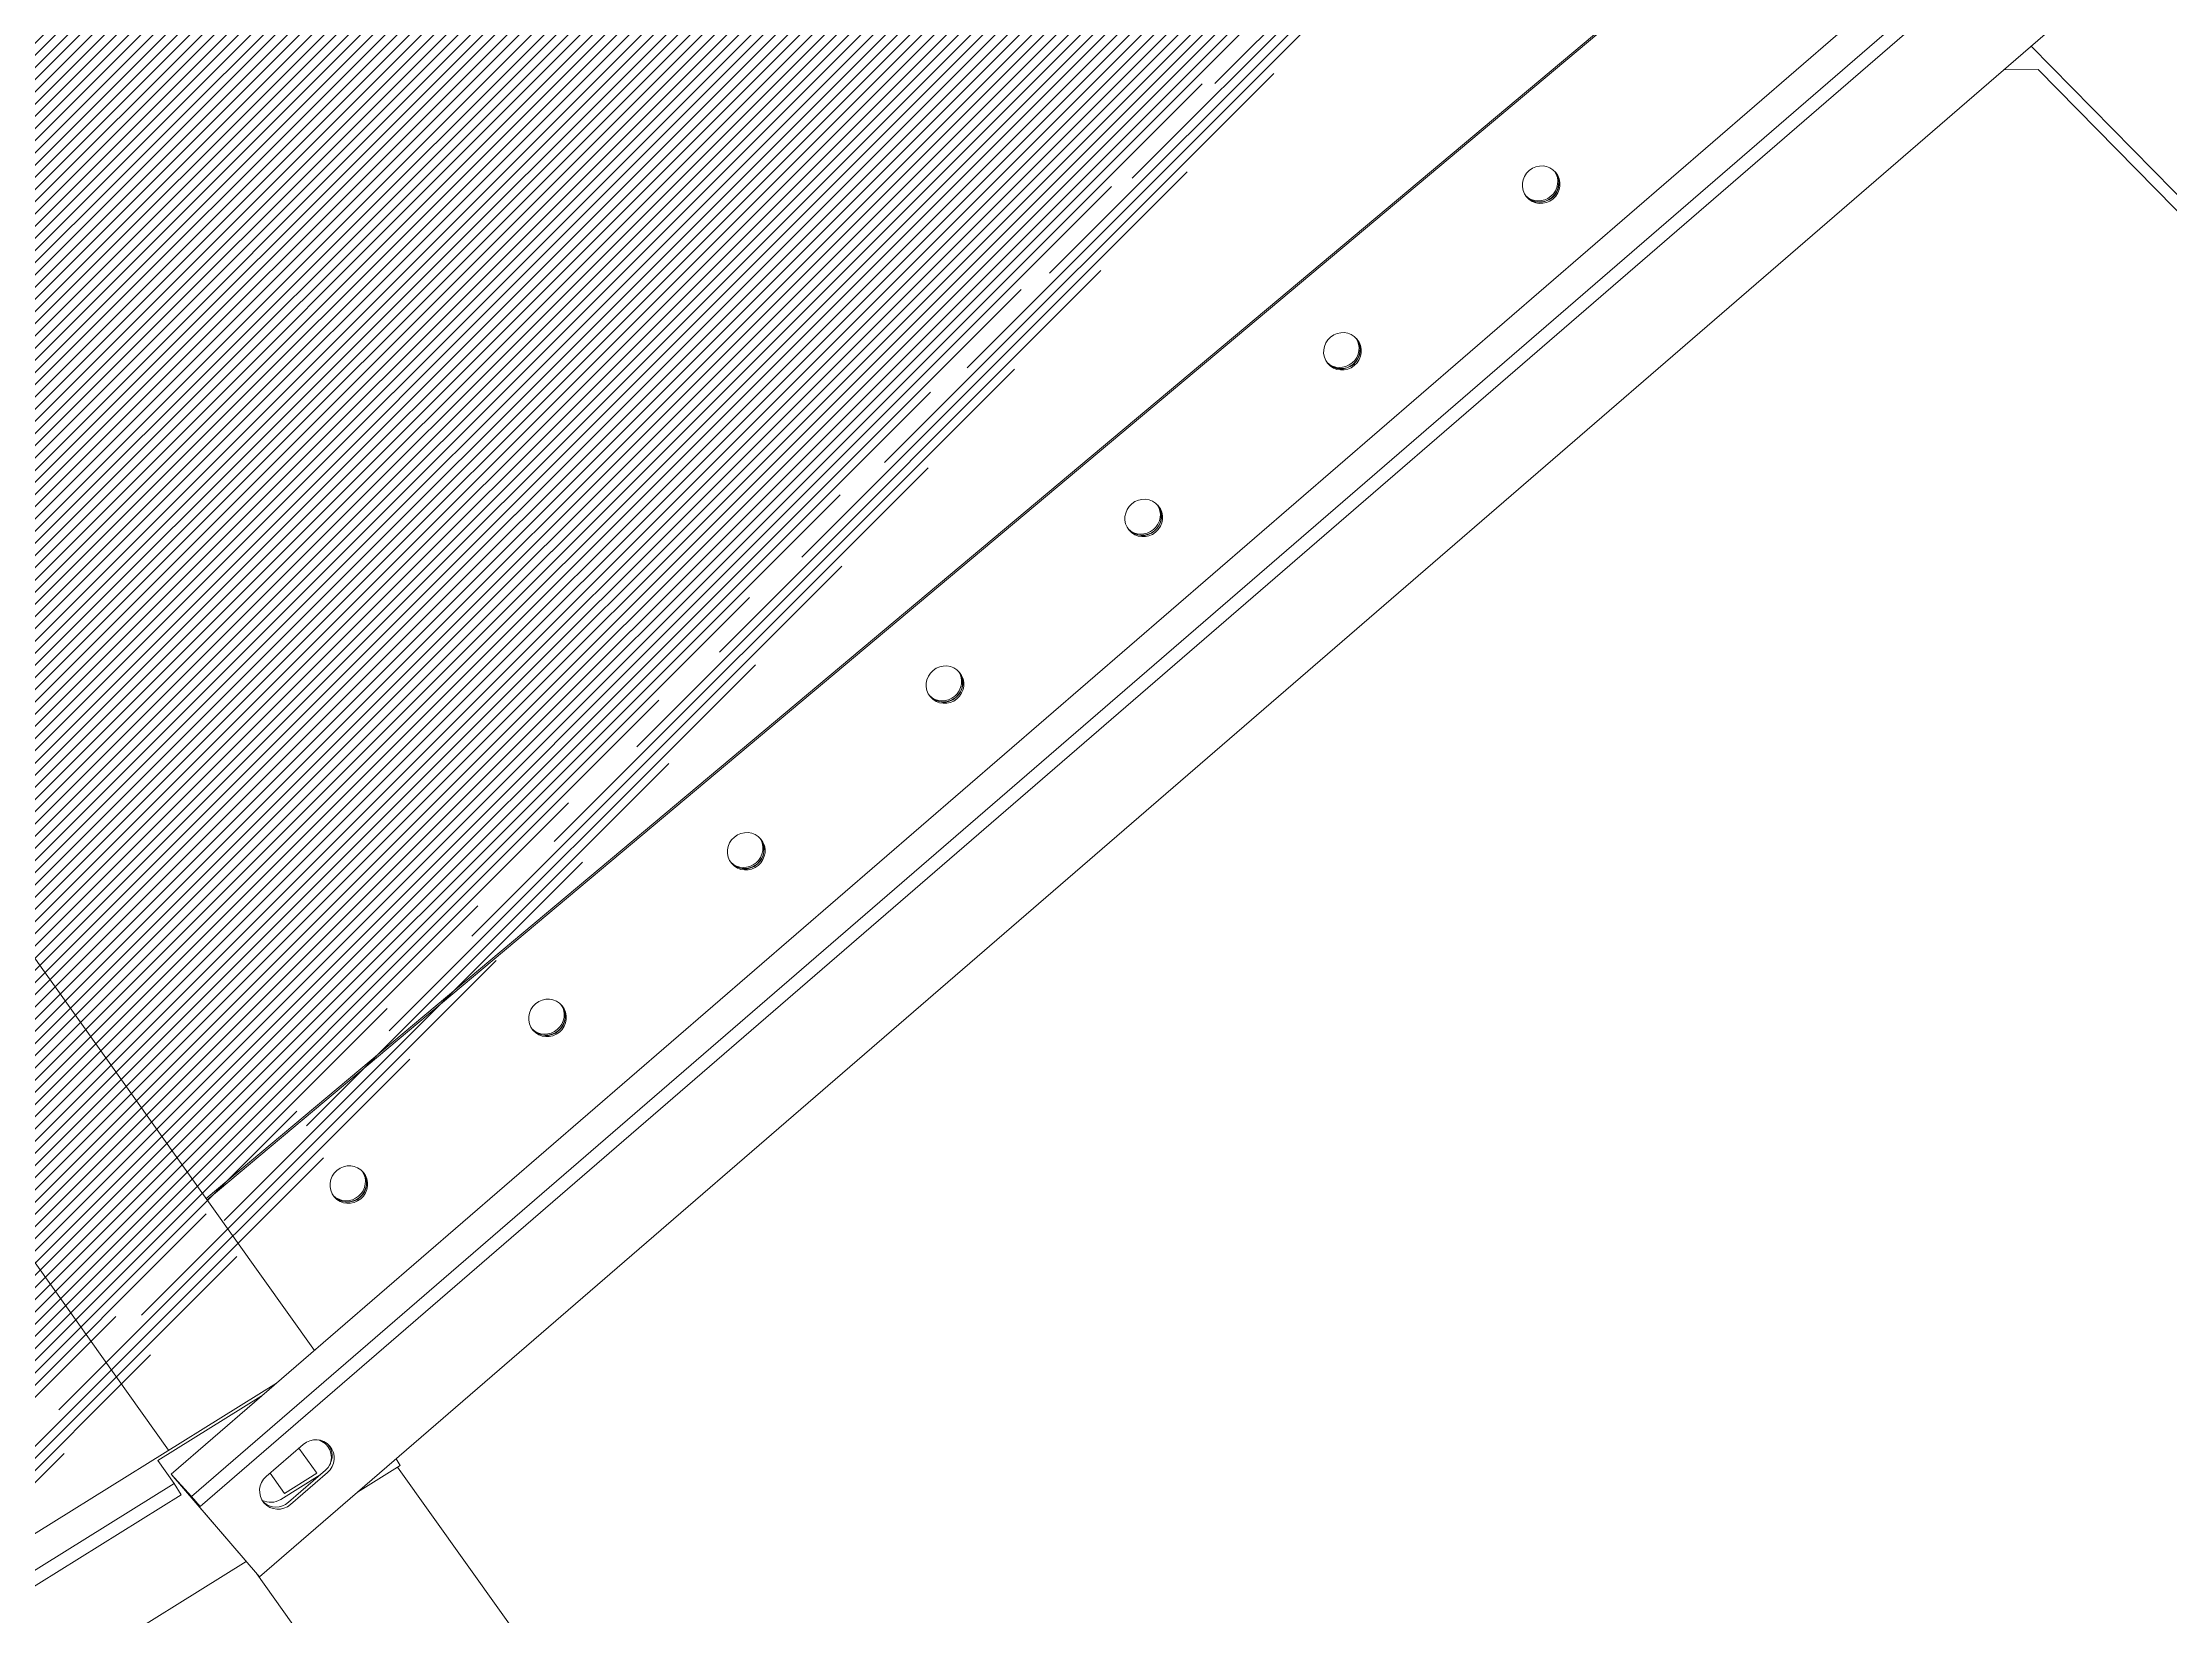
# Model space of a CAD drawing. Header units: millimetres. Extents: x -272986 to 200319, y -34579 to 49604.
# Drawn here: x 11182 to 11965, y 33645 to 34224 of the extents above; entities that cross this region are included whole.
import ezdxf

# ---------------------------------------------------------------- set-up
doc = ezdxf.new("R2010")
doc.units = ezdxf.units.MM
doc.linetypes.add('HIDDEN2', pattern=[4.762499999999999, 3.175, -1.5875])
doc.layers.get('Defpoints').update_dxf_attribs({"color": 9})
for name, color, linetype in [('X 0001 M', 7, 'Continuous'), ('X 1001 M', 8, 'HIDDEN2'), ('X 3001 D', 5, 'Continuous')]:
    doc.layers.add(name, color=color, linetype=linetype)
doc.layers.add('X 5999 H', color=7, linetype='Continuous', true_color=0xffffff)
doc.styles.add('BIT STD. 2.5', font='isocpeur.ttf', dxfattribs={"height": 2.5})
doc.dimstyles.new('BIT STD. 2.5', dxfattribs={"dimtxt": 2.5, "dimasz": 2.5, "dimexe": 1, "dimexo": 0.75, "dimgap": 1, "dimtad": 1, "dimdec": 0, "dimdsep": 46, "dimtxsty": 'BIT STD. 2.5', "dimcen": 0, "dimadec": 0, "dimazin": 0, "dimtfac": 1, "dimtdec": 0, "dimtmove": 0, "dimatfit": 3, "dimfxl": 1, "dimtfill": 1, "dimlwd": -1, "dimlwe": -1, "dimarcsym": 0})

# ---------------------------------------------------------------- blocks, each defined once
blk = doc.blocks.new('A$C89218876')
at = {"layer": 'X 1001 M', "linetype": 'Continuous', "lineweight": 0}
for p, q in [((4501.953864357332, 3811.036843325709), (5934.922510701494, 5034.907687042951)), ((4510.735573221176, 3812.985644718706), (5164.682248252506, 4371.522709125318)), ((4981.838814911865, 3175.024756649814), (6581.562043308353, 4155.336411816916)), ((5017.344874688657, 3120.549097784758), (6615.524450014786, 4099.914801133726)), ((5017.344874689548, 3120.549097785435), (6615.524450014815, 4099.914801133878)), ((5018.560718937199, 3121.502521389301), (4463.182175174705, 3862.786854332809)), ((4440.840724688205, 3836.184492044609), (4991.255818301408, 3101.525060034623)), ((4987.350326798172, 3098.608945283525), (4436.93523318497, 3833.268377293512)), ((4509.932389048532, 3800.387610617618), (4510.735573221176, 3812.985644718706)), ((4462.560447921838, 3780.467734304692), (4978.63419025013, 3091.644977055584)), ((4878.347622281522, 3111.605272240382), (4428.906407663402, 3730.208034355368)), ((4438.31564192021, 3718.214108419905), (4878.828610768374, 3111.90002236421)), ((4978.722156319342, 3174.676527924645), (4981.305164192832, 3176.032503131799)), ((4989.981208434503, 3159.648653638721), (4981.305164192829, 3176.032503131808)), ((3070.796612262533, 2003.936588697657), (4936.829620170942, 3147.443086639033)), ((4991.945728862102, 3134.031573961218), (4981.153276046156, 3148.436660863378)), ((4992.817342516908, 3134.727970784013), (4982.024889700959, 3149.133057686172)), ((4990.690924026352, 3131.271381208893), (4982.680598395084, 3146.398087098996)), ((4971.089513491923, 3140.967936383112), (4981.881966307868, 3126.562849480955)), ((4972.341076516899, 3139.29742881216), (4981.625525842144, 3144.986946676115)), ((4988.57041206308, 3132.823190673245), (4982.013021790659, 3145.206172167816)), ((4947.911925367473, 3132.651123018239), (5401.889218642751, 2275.360007492013)), ((4988.576589327811, 3132.826976105947), (4980.772023131347, 3128.044331789664)), ((4973.311032608421, 3087.139993981973), (4952.341630169856, 3126.738631787798)), ((4978.634190250126, 3091.644977055583), (5017.68910528241, 3120.806124566506)), ((5018.560718937217, 3121.502521389301), (4983.411295408161, 3095.25748862947)), ((5445.957588974161, 2298.582459983448), (5012.573081366521, 3116.986141141707)), ((5017.689105282403, 3120.806124566499), (5018.560718937206, 3121.502521389294)), ((4983.411295408161, 3095.25748862947), (4991.255818301404, 3101.525060034622)), ((4991.255818301404, 3101.525060034622), (4987.350326798176, 3098.608945283529)), ((4973.311032608417, 3087.139993981973), (4982.127835181109, 3092.563440879292)), ((4978.634190250126, 3091.644977055583), (4987.350326798176, 3098.608945283529)), ((4982.127835181109, 3092.563440879292), (4986.436707741221, 3094.825425607354)), ((5411.685665945737, 2281.386059600145), (4982.127835181109, 3092.563440879292)), ((4986.436707741228, 3094.825425607357), (5415.99453850586, 2283.648044328211)), ((3107.694592267035, 1950.313899645177), (4969.761659524342, 3091.390066029833)), ((3107.694592266969, 1950.313899645263), (4969.761659524287, 3091.390066029934))]:
    blk.add_line(p, q, dxfattribs=at)
at = {"layer": 'X 1001 M', "linetype": 'Continuous', "lineweight": 0, "extrusion": (0, 0, -1)}
for centre, major_axis, ratio, start_param, end_param in [((4540.271883652389, 3627.61430161516), (4.114496766047314, -5.663118960624629), 0.9743700647852346, -3.141592653589819, 3.141592653589767), ((4539.725915974795, 3627.217632878468), (-4.114496766047295, 5.663118960624618), 0.9743700647852344, 0.04949195747379261, 3.092100696108555), ((4596.369119721028, 3550.403080101881), (4.114496766047314, -5.663118960624629), 0.9743700647852346, -3.141592653589819, 3.141592653589767), ((4595.823152043435, 3550.006411365189), (-4.114496766047303, 5.663118960624645), 0.9743700647852342, 0.04949195747412371, 3.09210069610898), ((4652.466355789667, 3473.191858588602), (4.114496766047314, -5.663118960624629), 0.9743700647852346, -3.141592653589819, 3.141592653589767), ((4651.920388112074, 3472.79518985191), (-4.114496766047329, 5.663118960624631), 0.9743700647852345, 0.04949195747283382, 3.092100696107951), ((4708.563591858307, 3395.980637075323), (4.114496766047314, -5.663118960624629), 0.9743700647852346, -3.141592653589819, 3.141592653589767), ((4708.017624180713, 3395.583968338631), (-4.114496766047314, 5.663118960624637), 0.9743700647852342, 0.04949195747412571, 3.092100696109252), ((4764.660827926946, 3318.769415562044), (4.114496766047314, -5.663118960624629), 0.9743700647852346, -3.141592653589819, 3.141592653589767), ((4764.114860249352, 3318.372746825352), (-4.11449676604733, 5.663118960624651), 0.9743700647852346, 0.04949195747394186, 3.092100696108688), ((4820.758063995589, 3241.558194048765), (4.114496766047314, -5.663118960624629), 0.9743700647852346, -3.141592653589819, 3.141592653589767), ((4820.212096317991, 3241.161525312073), (-4.114496766047282, 5.663118960624631), 0.9743700647852344, 0.04949195747378981, 3.092100696108665), ((4876.855300064224, 3164.346972535486), (4.114496766047314, -5.663118960624629), 0.9743700647852346, -3.141592653589819, 3.141592653589767), ((4985.283015795023, 3139.018465525856), (-3.657489952882317, 5.968481150257135), 0.974370064785235, 3.704763717111954e-14, 0.06668851976494171)]:
    blk.add_ellipse(centre, major_axis=major_axis, ratio=ratio, start_param=start_param, end_param=end_param, dxfattribs=at)
at = {"layer": 'X 1001 M', "linetype": 'Continuous', "lineweight": 0}
for centre, major_axis, ratio, start_param, end_param in [((4539.270942910127, 3626.887075597891), (4.114496766047322, -5.663118960624675), 0.9743700647852346, 0.09082303030241076, 3.050769623291221), ((4539.81691058772, 3627.283744334583), (4.114496766047361, -5.663118960624675), 0.9743700647852345, 0.0412381498699051, 3.100354503718796), ((4595.368178978766, 3549.675854084612), (4.114496766047326, -5.663118960624675), 0.9743700647852346, 0.09082303030241055, 3.050769623291214), ((4595.914146656363, 3550.072522821304), (4.114496766047361, -5.663118960624675), 0.9743700647852345, 0.0412381498699051, 3.100354503718926), ((4651.465415047405, 3472.464632571332), (4.114496766047246, -5.663118960624525), 0.9743700647852342, 0.0908230303031156, 3.050769623291828), ((4652.011382724999, 3472.861301308024), (4.114496766047318, -5.663118960624607), 0.9743700647852346, 0.04123814987042498, 3.100354503719576), ((4707.562651116048, 3395.253411058054), (4.11449676604732, -5.663118960624667), 0.9743700647852344, 0.09082303030241061, 3.050769623291119), ((4708.108618793642, 3395.650079794746), (4.114496766047315, -5.663118960624634), 0.9743700647852345, 0.04123814986994833, 3.100354503718969), ((4764.205854862281, 3318.438858281466), (4.114496766047342, -5.663118960624641), 0.9743700647852345, 0.04123814986975856, 3.10035450371891), ((4763.659887184687, 3318.042189544774), (4.114496766047324, -5.663118960624662), 0.9743700647852345, 0.09082303030274204, 3.050769623291442), ((4819.757123253326, 3240.830968031496), (4.114496766047303, -5.663118960624638), 0.9743700647852341, 0.09082303030269867, 3.050769623291541), ((4820.30309093092, 3241.227636768187), (4.114496766047329, -5.663118960624647), 0.9743700647852346, 0.04123814987061437, 3.100354503719636), ((4875.854359321966, 3163.619746518216), (4.114496766047297, -5.663118960624639), 0.9743700647852345, 0.09082303030288755, 3.050769623291719), ((4876.400326999559, 3164.016415254909), (4.114496766047315, -5.663118960624634), 0.9743700647852345, 0.04123814986994833, 3.1003545037191), ((4976.557201596439, 3145.050497034646), (-4.369443799098007, 5.468817137782618), 0.9747886150742459, -1.602719671689867, 1.538872981899926), ((4976.235799878177, 3144.010041438223), (-3.667564687592229, 5.962295636942509), 0.9731837064459373, -1.044552714499334, 0.6525342260618343), ((4975.685587941636, 3144.354100211852), (-4.369443799097807, 5.468817137782342), 0.9747886150742461, -1.602719671689792, -0.08184178836511347), ((4984.803510035261, 3138.72462401811), (-3.657489952987133, 5.968481150438779), 0.9743700647852349, -0.147664978263637, 2.44054776388225e-13), ((4987.349654412388, 3130.645410132488), (4.369443799097944, -5.468817137782524), 0.9747886150742461, -1.602719671689869, 1.538872981899924), ((4984.803510036319, 3138.724624016413), (3.657489951974682, -5.968481148815443), 0.9743700647852347, 1.078874073945224e-13, 0.01882638581157528), ((4984.658502442195, 3128.104602589611), (-3.667564687591927, 5.962295636940626), 0.9731837064459373, -2.665358582010975, -1.637028945458908), ((4986.478040757585, 3129.949013309693), (4.369443799096517, -5.468817137780695), 0.9747886150742457, 0.08184178836297042, 1.538872981900177)]:
    blk.add_ellipse(centre, major_axis=major_axis, ratio=ratio, start_param=start_param, end_param=end_param, dxfattribs=at)
at = {"layer": 'X 1001 M', "linetype": 'Continuous', "lineweight": 0, "extrusion": (0, 0, -0.9999999999999999)}
blk.add_ellipse((4876.309332386631, 3163.950303798794), major_axis=(-4.114496766047316, 5.663118960624637), ratio=0.9743700647852341, start_param=0.04949195747283209, end_param=3.092100696107967, dxfattribs=at)
blk = doc.blocks.new('*D199')
at = {"layer": 'Defpoints', "color": 0, "transparency": 16777216}
for p in [(7798.500000000004, 48049.6266134193), (13298.73009767515, 32947.91523915234), (13433.78749288179, 32812.85784394571), (7798.500000000005, 28976.69833391263), (10442.97395414159, 28578.83418067859)]:
    blk.add_point(p, dxfattribs=at)
at = {"layer": 'X 3001 D', "color": 0, "transparency": 16777216}
for p, q in [((13465.60729803519, 32781.03803879231), (15065.76360887852, 31180.88172794907)), ((7798.500000000009, 28931.69833391263), (7798.500000000005, 28170.68257981101))]:
    blk.add_line(p, q, dxfattribs=at)
blk.add_arc((7798.500000000004, 38448.14533682715), 10217.46275701613, 270.8411524771072, 314.1588475228945, dxfattribs=at)
for points in [[(14898.9480455206, 31135.83049339961), (14934.04291065631, 31100.21658542665), (15023.33720200733, 31223.30813482026)], [(7948.679468218535, 28206.78430946359), (7948.312449508589, 28256.78296241811), (7798.500000000002, 28230.68257981101)]]:
    blk.add_solid(points, dxfattribs=at)
at = {"layer": 'X 3001 D', "color": 0, "transparency": 16777216, "insert": (14404.54209814488, 30831.3797954061), "char_height": 150, "attachment_point": 5, "rotation": 40.93519081505226, "style": 'BIT STD. 2.5', "bg_fill": 3, "box_fill_scale": 1.1, "bg_fill_color": 256, "bg_fill_true_color": 13158600, "bg_fill_transparency": 0}
blk.add_mtext('45° - {\\C7;D02}', dxfattribs=at)
blk = doc.blocks.new('*D203')
at = {"layer": 'Defpoints', "color": 0, "transparency": 16777216}
for p in [(7798.500000000007, 48049.6266134193), (11766.61084814452, 31844.09986857364), (11918.03204216807, 31592.09268216723), (9461.806005241986, 29325.73490930372), (7798.500000000006, 29039.70000823381)]:
    blk.add_point(p, dxfattribs=at)
at = {"layer": 'X 3001 D', "color": 0, "transparency": 16777216}
blk.add_line((11941.20875553902, 31553.52015363563), (12605.25120673187, 30448.36792670566), dxfattribs=at)
blk.add_arc((7798.500000000009, 38448.14533683291), 9272.807496943271, 270.9268455791341, 300.0731544208666, dxfattribs=at)
for points in [[(12432.45096789332, 30445.1173415527), (12457.85538375896, 30402.05209274899), (12574.34892223726, 30499.79796474778)], [(7948.697297671352, 29151.55188243098), (7948.292889405437, 29201.55024694378), (7798.500000000006, 29175.33783988963)]]:
    blk.add_solid(points, dxfattribs=at)
at = {"layer": 'X 3001 D', "color": 0, "transparency": 16777216, "insert": (11829.96473800879, 30247.79293383234), "char_height": 150, "attachment_point": 5, "rotation": 26.17969635787532, "style": 'BIT STD. 2.5', "bg_fill": 3, "box_fill_scale": 1.1, "bg_fill_color": 256, "bg_fill_true_color": 13158600, "bg_fill_transparency": 0}
blk.add_mtext('31.0° - {\\C7;MH02}', dxfattribs=at)
blk = doc.blocks.new('*D367')
at = {"layer": 'Defpoints', "color": 0, "transparency": 16777216}
for p in [(7798.500000000009, 48049.62661341929), (9661.479727957138, 47470.56462534703), (12368.45514613393, 44974.71766954121), (7798.500000030255, 38448.14533673238), (7798.500000000011, 29039.70000823381)]:
    blk.add_point(p, dxfattribs=at)
at = {"layer": 'X 3001 D', "color": 0, "transparency": 16777216}
blk.add_line((12394.26608576973, 45011.57951153421), (13117.1303001415, 46043.93659843447), dxfattribs=at)
blk.add_arc((7798.500000000009, 38448.14533668919), 9212.748953874961, 55.93288788216472, 89.06711211783517, dxfattribs=at)
for points in [[(7948.291507042128, 47634.67398511103), (7948.6985516733, 47684.67232823026), (7798.500000000024, 47660.89429056415)], [(12973.31878541598, 46100.41565395435), (12944.97434538793, 46059.22593776818), (13082.71571396044, 45994.78747577713)]]:
    blk.add_solid(points, dxfattribs=at)
at = {"layer": 'X 3001 D', "color": 0, "transparency": 16777216, "insert": (12609.81141305021, 46462.67933678869), "char_height": 150, "attachment_point": 5, "rotation": 329.0226254753644, "style": 'BIT STD. 2.5', "bg_fill": 3, "box_fill_scale": 1.1, "bg_fill_color": 256, "bg_fill_true_color": 13158600, "bg_fill_transparency": 0}
blk.add_mtext('{\\C7;N08} - 35°', dxfattribs=at)
blk = doc.blocks.new('*D368')
at = {"layer": 'Defpoints', "color": 0, "transparency": 16777216}
for p in [(7798.500000000011, 48049.6266134193), (10335.20730825332, 47913.84083295393), (13419.10516482997, 44067.48138301812), (7798.500000030248, 38448.14533673238), (7798.500000000013, 29039.70000823381)]:
    blk.add_point(p, dxfattribs=at)
at = {"layer": 'X 3001 D', "color": 0, "transparency": 16777216}
for p, q in [((7798.500000000011, 48094.6266134193), (7798.500000000015, 48307.85325048748)), ((13450.92856260212, 44099.29759514708), (14771.15348572677, 45419.2244148036))]:
    blk.add_line(p, q, dxfattribs=at)
blk.add_arc((7798.500000000013, 38448.14533670215), 9799.70791378534, 45.87054156565792, 89.12298908251194, dxfattribs=at)
for points in [[(7948.304274739658, 48221.70598925938), (7948.686939206083, 48271.704524917), (7798.500000000015, 48247.85325048749)], [(14639.40337929198, 45499.87648559462), (14604.31563808265, 45464.25555892465), (14728.72228869722, 45376.80279863165)]]:
    blk.add_solid(points, dxfattribs=at)
at = {"layer": 'X 3001 D', "color": 0, "transparency": 16777216, "insert": (14294.75234036327, 45964.67750319112), "char_height": 150, "attachment_point": 5, "rotation": 319.16439379943586, "style": 'BIT STD. 2.5', "bg_fill": 3, "box_fill_scale": 1.1, "bg_fill_color": 256, "bg_fill_true_color": 13158600, "bg_fill_transparency": 0}
blk.add_mtext('{\\C7;D01} - 45°', dxfattribs=at)
blk = doc.blocks.new('*D437')
at = {"layer": 'Defpoints', "color": 0, "transparency": 16777216}
for p in [(-1697.652812223389, 38448.14533683308), (18712.73677971438, 38448.14533683307), (14088.47147328214, 34043.85989611459, 5.156820563569529e-06), (18614.89811660113, 33782.40662531552), (15367.37651406424, 33148.36094590519, 5.156824802691937e-06)]:
    blk.add_point(p, dxfattribs=at)
at = {"layer": 'X 3001 D', "color": 0, "transparency": 16777216}
for p, q in [((18757.73677971438, 38448.14533683307), (19638.29566634971, 38448.14533683306)), ((15404.23835605725, 33122.55000626941), (17497.09282405513, 31657.11753140243))]:
    blk.add_line(p, q, dxfattribs=at)
blk.add_arc((7798.499999992413, 38448.14533683307), 11779.79566635729, 325.7295903287309, 359.2704096712876, dxfattribs=at)
for points in [[(19552.34114800733, 38298.30754794917), (19602.34013458278, 38297.98920626429), (19578.29566634971, 38448.14533683306)], [(17553.76579497261, 31800.74147849837), (17512.62642961779, 31829.1589487975), (17447.94370139778, 31691.53211758347)]]:
    blk.add_solid(points, dxfattribs=at)
at = {"layer": 'X 3001 D', "color": 0, "transparency": 16777216, "insert": (18904.33901499743, 34946.48774591899), "char_height": 150, "attachment_point": 5, "rotation": 72.50000000000921, "style": 'BIT STD. 2.5', "bg_fill": 3, "box_fill_scale": 1.1, "bg_fill_color": 256, "bg_fill_true_color": 13158600, "bg_fill_transparency": 0}
blk.add_mtext('35°', dxfattribs=at)

msp = doc.modelspace()

# ---------------------------------------------------------------- hatches: boundary and pattern name
at = {"layer": 'X 5999 H'}
h = msp.add_hatch(dxfattribs=at)
h.set_pattern_fill('ANSI31', color=9)
h.set_pattern_definition([(45, (25000, 0), (-2.245064030267288, 2.245064030267288), [])])
edge = h.paths.add_edge_path()
edge.add_arc((7798.495709340539, 38448.14022343156), 7825.604719989263, 2.5931019493610847, 94.99996544218982, ccw=False)
edge.add_line((15616.08719766553, 38802.19185128674), (15658.44324566444, 38804.11004727978))
edge.add_arc((7798.49570953186, 38448.14022323), 7825.604719789878, 274.9544870486653, 357.3991416812109)
edge.add_line((15616.03919657416, 38093.03029855866), (15658.3937445236, 38091.10627736974))
edge.add_arc((7798.497359975252, 38448.13677386827), 7868.001140776875, 274.9544772441851, 357.39916567125465, ccw=False)
edge.add_arc((7798.49533508634, 38448.14003367921), 7868.004563266586, 2.593102689917272, 274.9516218145841)
edge.add_arc((7798.495709750798, 38448.14022345812), 7825.604719998234, 2.599526489034937, 274.95161897712)

# ---------------------------------------------------------------- linework, layer by layer
msp.add_lwpolyline([(8474.349265823643, 30651.77496749414, 0.3760976755569247), (15616.03919657416, 38093.03029855866), (15658.3937445236, 38091.10627736974, -0.3760978438709941), (8478.011115840709, 30609.53339017448)], format="xyb")
msp.add_circle((7798.500000000007, 38448.14533683308), 7798.5)
at = {"layer": 'X 0001 M', "linetype": 'Continuous'}
for centre, radius, start, end in [((7798.49533508634, 38448.14003367921), 7868.004563266586, 2.593102689917272, 274.9516218145841), ((7798.495709750798, 38448.14022345812), 7825.604719998234, 2.599526489034937, 274.95161897712)]:
    msp.add_arc(centre, radius, start, end, dxfattribs=at)

# ---------------------------------------------------------------- block references
at = {"layer": 'X 1001 M', "rotation": 273.9910714243701}
msp.add_blockref('A$C89218876', (7798.500000130947, 38448.14533676262), dxfattribs=at)

# ---------------------------------------------------------------- next in the draw order: dimensions: what is measured, and where the dimension line sits
at = {"layer": 'X 3001 D'}
dim = msp.add_angular_dim_2l(base=(10442.97395414159, 28578.83418067859), line1=((7798.500000000007, 28976.69833391263), (7798.500000000004, 48049.6266134193)), line2=((13298.73009767515, 32947.91523915234), (13433.78749288179, 32812.85784394571)), text='<> - {\\C7;D02}', dimstyle='BIT STD. 2.5', override={"dimscale": 0, "dimjust": 2}, dxfattribs=at)
dim.commit()
dim.dimension.update_dxf_attribs({"geometry": '*D199', "text_midpoint": (14493.0319915258, 30729.35096170292), "dimtype": 162})

# ---------------------------------------------------------------- next in the draw order: dimensions: what is measured, and where the dimension line sits
dim = msp.add_angular_dim_2l(base=(9461.806005241986, 29325.73490930372), line1=((11766.61084814452, 31844.09986857365), (11918.03204216807, 31592.09268216723)), line2=((7798.500000000007, 48049.6266134193), (7798.500000000007, 29039.70000823381)), text='<> - {\\C7;MH02}', dimstyle='BIT STD. 2.5', override={"dimscale": 0, "dimjust": 1, "dimadec": 1}, dxfattribs=at)
dim.commit()
dim.dimension.update_dxf_attribs({"geometry": '*D203', "text_midpoint": (11829.96473800879, 30247.79293383234)})

# ---------------------------------------------------------------- next in the draw order: dimensions: what is measured, and where the dimension line sits
dim = msp.add_angular_dim_2l(base=(9661.479727957138, 47470.56462534703), line1=((7798.500000030253, 38448.14533673238), (12368.45514613393, 44974.71766954122)), line2=((7798.500000000012, 48049.6266134193), (7798.500000000012, 29039.70000823381)), text='{\\C7;N08} - <>', dimstyle='BIT STD. 2.5', override={"dimscale": 0, "dimjust": 1}, dxfattribs=at)
dim.commit()
dim.dimension.update_dxf_attribs({"geometry": '*D367', "text_midpoint": (12540.29772967108, 46346.8855892871), "dimtype": 162})

# ---------------------------------------------------------------- next in the draw order: dimensions: what is measured, and where the dimension line sits
dim = msp.add_angular_dim_2l(base=(10335.20730825332, 47913.84083295393), line1=((7798.500000030253, 38448.14533673238), (13419.10516482996, 44067.48138301813)), line2=((7798.500000000012, 48049.6266134193), (7798.500000000012, 29039.70000823381)), text='{\\C7;D01} - <>', dimstyle='BIT STD. 2.5', override={"dimscale": 0, "dimjust": 1}, dxfattribs=at)
dim.commit()
dim.dimension.update_dxf_attribs({"geometry": '*D368', "text_midpoint": (14206.43991476827, 45862.49502121439), "dimtype": 162})

# ---------------------------------------------------------------- next in the draw order: dimensions: what is measured, and where the dimension line sits
dim = msp.add_angular_dim_2l(base=(18614.89811660113, 33782.40662531552), line1=((14088.47147328214, 34043.8598961146, 5.156820563569529e-06), (15367.37651406424, 33148.36094590519, 5.156824802691937e-06)), line2=((18712.73677971438, 38448.14533683307), (-1697.652812223387, 38448.14533683308)), dimstyle='BIT STD. 2.5', dxfattribs=at)
dim.commit()
dim.dimension.update_dxf_attribs({"geometry": '*D437', "text_midpoint": (18904.33901499742, 34946.48774591899)})

doc.saveas('drawing.dxf')
